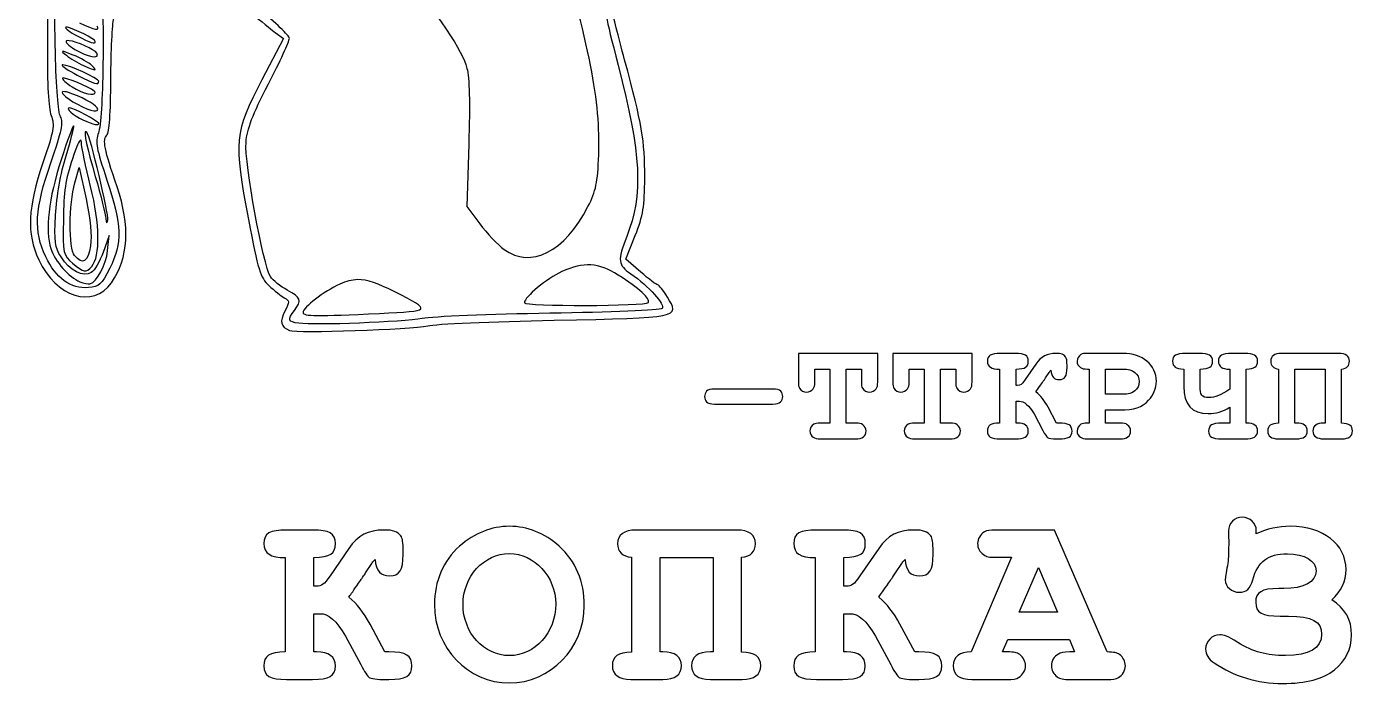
# Model space of a CAD drawing. Extents: x 3 to 90, y 5 to 114.
# Drawn here: x 4.42 to 53.87, y 5.47 to 29.95 of the extents above; entities that cross this region are included whole.
import ezdxf

# ---------------------------------------------------------------- set-up
doc = ezdxf.new("R2010")
doc.units = 0
doc.layers.add('Layer_1', color=7, linetype='CONTINUOUS')

msp = doc.modelspace()

# ---------------------------------------------------------------- linework, layer by layer
at = {"layer": 'Layer_1', "color": 7}
for points in [[(4.748547, 31.193247), (5.207951, 31.207717), (5.196582, 29.136525)], [(13.698389, 29.730287), (13.998629, 29.510145), (13.199194, 27.973289)], [(20.913452, 25.564134), (20.839038, 23.25213), (21.324279, 22.605658)], [(6.223393, 24.130113), (6.387724, 24.701653), (6.387724, 24.701653)], [(6.387724, 24.701653), (6.637838, 23.531181)], [(7.44399, 21.601067), (7.503418, 22.161756), (7.276042, 21.537506)], [(27.327013, 20.802666), (26.777177, 21.27809), (27.124443, 22.164341)], [(36.165275, 16.71496), (36.165275, 17.77047), (33.207586, 17.77047), (33.207586, 16.71496)], [(39.684225, 16.71496), (39.684225, 17.77047), (36.726536, 17.77047), (36.726536, 16.71496)], [(41.295348, 17.77047), (40.742192, 17.77047)], [(42.068641, 17.37536), (41.667885, 16.79398)], [(45.311013, 17.77047), (43.995858, 17.77047)], [(48.158276, 17.77047), (47.655921, 17.77047)], [(49.840318, 17.77047), (49.366184, 17.77047)], [(53.364912, 17.77047), (51.220023, 17.77047)], [(33.817186, 16.71496), (33.817186, 17.18909), (34.375986, 17.18909), (34.375986, 15.16838), (34.031675, 15.16838)], [(34.985586, 17.18909), (35.555675, 17.18909), (35.555675, 16.71496)], [(35.335542, 15.16839), (34.985586, 15.16839), (34.985586, 17.18909)], [(37.336136, 16.71496), (37.336136, 17.18909), (37.894936, 17.18909), (37.894936, 15.16838), (37.550625, 15.16838)], [(38.504536, 17.18909), (39.074625, 17.18909), (39.074625, 16.71496)], [(38.854492, 15.16839), (38.504536, 15.16839), (38.504536, 17.18909)], [(40.71397, 17.18345), (40.71397, 15.17403)], [(41.36873, 16.57385), (41.32357, 16.57385), (41.32357, 17.18345)], [(42.424247, 16.85612), (42.559713, 17.05932)], [(43.225754, 17.25126), (43.225752, 17.30198)], [(43.995858, 17.18915), (44.057948, 17.18915), (44.057948, 15.16844), (43.995858, 15.16844)], [(44.667547, 17.18909), (45.311013, 17.18909)], [(45.311013, 16.24647), (44.667547, 16.24647), (44.667547, 17.18909)], [(47.576898, 17.18909), (47.576898, 16.53434)], [(48.186498, 16.55692), (48.186498, 17.18909)], [(49.281518, 17.18345), (49.304098, 17.18345), (49.304098, 16.44403)], [(49.913695, 15.17403), (49.913695, 17.18909)], [(51.118423, 17.18909), (51.118423, 15.16838)], [(51.784467, 15.17403), (51.728027, 15.17403), (51.728027, 17.18345), (52.856912, 17.18345)], [(52.856912, 17.18345), (52.856912, 15.17403), (52.800462, 15.17403)], [(53.466512, 15.16838), (53.466512, 17.18909)], [(32.251214, 16.44403), (30.083748, 16.44403)], [(42.06864, 16.33683), (42.09122, 16.37633)], [(30.083748, 15.87958), (32.251214, 15.87958)], [(41.380015, 15.17403), (41.351795, 15.17403), (41.323575, 15.17403), (41.323575, 15.98683), (41.453397, 15.98683)], [(41.995264, 15.51269), (42.322642, 14.90309)], [(42.920954, 15.17408), (42.836284, 15.17408), (42.520195, 15.76674)], [(44.667547, 15.66509), (45.198125, 15.66509)], [(45.203769, 15.16845), (44.667547, 15.16845), (44.667547, 15.66509)], [(49.304098, 15.76105), (49.304095, 15.17403)], [(49.304095, 15.17403), (48.999295, 15.17403)], [(34.031675, 14.58706), (35.335542, 14.58706)], [(37.550625, 14.58706), (38.854492, 14.58706)], [(40.742192, 14.58701), (41.295348, 14.58701)], [(42.858864, 14.58706), (42.920954, 14.58706)], [(43.995858, 14.58712), (45.203769, 14.58712)], [(48.999295, 14.58701), (49.840318, 14.58701)], [(51.107134, 14.58701), (51.784467, 14.58701)], [(52.800462, 14.58701), (53.4778, 14.58701)], [(15.088435, 11.18828), (14.120413, 11.18828)], [(30.911895, 11.18828), (27.15834, 11.18828)], [(34.852765, 11.18828), (33.884743, 11.18828)], [(44.720297, 6.6445), (42.754619, 11.18827), (40.591386, 11.18827)], [(49.245698, 11.15865), (49.245698, 11.05), (49.255598, 10.65488)], [(50.282888, 11.04012), (50.282865, 11.16853)], [(16.441689, 10.49684), (15.740366, 9.47943)], [(36.206018, 10.49684), (35.504696, 9.47943)], [(14.071024, 10.161), (14.071024, 6.64451)], [(15.216844, 9.0942), (15.137824, 9.0942), (15.137824, 10.161)], [(17.063986, 9.58806), (17.301052, 9.94366)], [(18.46663, 10.27951), (18.466633, 10.36843)], [(26.98054, 10.17087), (26.98054, 6.63463)], [(28.146117, 6.64451), (28.047337, 6.64451), (28.047337, 10.161), (30.022898, 10.161)], [(30.022898, 10.161), (30.022898, 6.64451), (29.924118, 6.64451)], [(31.089695, 6.63463), (31.089695, 10.17087)], [(33.835354, 10.161), (33.835354, 6.64451)], [(34.981174, 9.0942), (34.902154, 9.0942), (34.902154, 10.161)], [(36.828313, 9.58806), (37.06538, 9.94366)], [(38.230958, 10.27951), (38.230963, 10.36843)], [(40.591386, 10.17088), (41.154419, 10.17088), (39.652997, 6.64452)], [(51.310177, 9.0053), (51.122499, 9.0053)], [(16.441689, 8.67935), (16.481199, 8.74845)], [(36.206017, 8.67935), (36.245527, 8.74845)], [(15.236602, 6.64451), (15.187212, 6.64451), (15.137822, 6.64451), (15.137822, 8.06691), (15.365011, 8.06691)], [(35.000931, 6.64451), (34.951541, 6.64451), (34.902151, 6.64451), (34.902151, 8.06691), (35.12934, 8.06691)], [(51.171888, 7.97801), (51.487977, 7.97801)], [(17.933233, 6.64453), (17.785066, 6.64453), (17.231911, 7.68169)], [(37.697562, 6.64453), (37.549395, 6.64453), (36.99624, 7.68169)], [(16.313277, 7.23717), (16.886189, 6.17037)], [(36.077606, 7.23717), (36.650517, 6.17037)], [(40.986497, 6.6445), (40.818575, 6.6445), (41.01613, 7.10875), (43.317653, 7.10876)], [(43.317653, 7.10876), (43.50533, 6.64451), (43.337408, 6.64451)], [(14.120413, 5.61722), (15.088435, 5.61722)], [(17.824577, 5.61724), (17.933233, 5.61724)], [(26.960784, 5.61722), (28.146117, 5.61722)], [(29.924118, 5.61722), (31.109451, 5.61722)], [(33.884743, 5.61722), (34.852765, 5.61722)], [(37.588906, 5.61724), (37.697562, 5.61724)], [(39.672752, 5.61723), (40.986497, 5.61723)], [(43.337408, 5.61723), (44.710419, 5.61723)]]:
    msp.add_lwpolyline(points, dxfattribs=at)
for points in [[(5.947957, 29.92769)], [(6.007902, 29.426947)], [(5.76709, 29.029038)], [(5.772257, 28.526742)], [(5.835303, 28.031683)], [(5.849255, 27.52577)], [(6.030123, 26.924256)], [(6.177401, 26.249878)], [(6.438367, 25.72123)], [(6.622851, 26.037489)], [(25.463045, 21.066733)], [(16.767969, 20.520514)], [(32.623748, 16.16181)], [(22.427254, 11.32657)], [(22.427254, 10.30916)], [(42.873153, 8.12617), (41.440875, 8.12617), (42.161952, 9.79552)]]:
    msp.add_lwpolyline(points, close=True, dxfattribs=at)
for points in [[(25.759668, 25.17191), (25.832799, 27.185439), (25.440622, 29.178331), (24.046077, 33.877321)], [(17.654736, 33.083571), (20.039246, 30.010811), (20.646137, 29.118424), (20.844722, 28.395485)], [(5.497856, 28.964958), (5.456165, 30.947968), (5.468533, 31.082593), (5.711279, 31.302285)], [(11.493355, 31.53121), (12.541105, 30.661551), (13.533421, 29.851347), (13.698389, 29.730287)], [(7.01766, 30.840814), (7.280383, 30.638464), (7.290637, 30.54365), (7.26984, 28.512791)], [(26.137422, 30.887839), (25.954685, 30.618048), (25.979631, 30.44676), (26.485723, 28.508139)], [(7.564913, 27.977938), (7.569447, 29.03965), (7.618099, 30.063593), (7.672917, 30.253251)], [(14.223938, 29.509111), (14.223938, 29.613232), (13.704847, 30.108522), (13.070003, 30.609304)], [(26.723951, 28.714329), (26.484757, 29.594299), (26.288834, 30.401765), (26.288834, 30.508535)], [(5.881295, 29.926658), (5.846547, 29.891907), (6.037546, 29.747408), (6.306075, 29.605747)], [(5.947957, 29.92769), (5.913115, 29.934923), (5.889817, 29.935183), (5.881295, 29.926658)], [(6.985103, 29.398007), (6.985103, 29.486232), (6.191853, 29.877064), (5.947957, 29.92769)], [(6.397542, 30.088405), (6.992193, 29.818364), (7.16223, 29.788058), (7.048149, 29.97265)], [(5.914368, 29.422812), (5.839549, 29.396951), (5.978401, 29.253105), (6.222876, 29.102936)], [(6.007902, 29.426947), (5.967966, 29.431236), (5.935721, 29.430188), (5.914368, 29.422812)], [(7.047115, 28.957724), (6.953509, 29.109188), (6.287451, 29.396922), (6.007902, 29.426947)], [(6.306075, 29.605747), (6.80194, 29.344167), (6.985103, 29.288276), (6.985103, 29.398007)], [(13.441557, 27.813608), (13.871953, 28.642037), (14.223938, 29.404981), (14.223938, 29.509111)], [(5.196582, 29.136525), (5.189329, 27.816505), (5.240526, 26.912781), (5.337659, 26.644171)], [(5.686475, 26.593527), (5.601348, 26.751057), (5.52397, 27.722798), (5.497856, 28.964958)], [(5.76709, 29.029038), (5.733077, 29.028096), (5.787635, 28.97987), (5.905582, 28.88331)], [(6.159314, 28.890028), (5.92342, 28.983352), (5.801103, 29.02998), (5.76709, 29.029038)], [(5.905582, 28.88331), (6.045282, 28.76895), (6.331136, 28.597672), (6.540686, 28.502972)], [(6.853328, 28.505038), (6.751048, 28.606538), (6.438714, 28.779758), (6.159314, 28.890028)], [(6.222876, 29.102936), (6.682942, 28.820355), (7.186934, 28.731495), (7.047115, 28.957724)], [(27.475841, 24.320798), (27.480209, 25.709088), (27.376786, 26.312587), (26.723951, 28.714329)], [(5.743319, 28.518992), (5.713971, 28.489642), (5.967456, 28.32155), (6.306075, 28.145372)], [(5.772257, 28.526742), (5.75838, 28.526485), (5.748378, 28.524054), (5.743319, 28.518992)], [(7.112227, 27.914893), (7.112227, 28.024301), (5.980416, 28.530616), (5.772257, 28.526742)], [(6.540686, 28.502972), (7.032532, 28.280291), (7.079362, 28.28073), (6.853328, 28.505038)], [(7.26984, 28.512791), (7.257624, 27.319821), (7.185436, 26.220634), (7.104476, 25.993563)], [(20.844722, 28.395485), (20.939742, 28.049555), (20.962962, 27.105432), (20.913452, 25.564134)], [(26.485723, 28.508139), (27.350127, 25.196969), (27.425388, 23.699776), (26.806115, 22.128167)], [(5.762439, 28.030132), (5.730391, 27.998091), (5.892683, 27.851295), (6.122624, 27.704055)], [(5.835303, 28.031683), (5.797075, 28.038742), (5.771222, 28.038919), (5.762439, 28.030132)], [(6.985103, 27.502516), (6.985103, 27.590514), (6.102895, 27.982267), (5.835303, 28.031683)], [(6.122624, 27.704055), (6.513968, 27.453513), (6.985103, 27.343277), (6.985103, 27.502516)], [(6.306075, 28.145372), (6.973189, 27.79827), (7.112227, 27.758434), (7.112227, 27.914893)], [(7.413501, 25.904682), (7.506378, 25.997571), (7.559563, 26.725588), (7.564913, 27.977938)], [(13.199194, 27.973289), (12.170691, 25.995619), (12.140034, 25.67687), (12.694316, 22.766371)], [(12.605949, 25.631311), (12.646468, 26.148021), (12.843359, 26.662197), (13.441557, 27.813608)], [(5.849255, 27.52577), (5.601901, 27.560859), (5.82715, 27.319125), (6.326229, 27.055516)], [(5.984648, 27.493213), (5.929433, 27.510274), (5.884592, 27.520757), (5.849255, 27.52577)], [(7.048149, 26.924775), (6.956916, 27.072394), (6.423165, 27.357733), (5.984648, 27.493213)], [(6.030123, 26.924256), (5.841559, 26.924256), (6.164649, 26.628537), (6.524149, 26.472088)], [(7.112227, 26.350131), (7.112227, 26.416222), (6.154677, 26.924256), (6.030123, 26.924256)], [(6.326229, 27.055516), (6.838856, 26.784765), (7.17202, 26.724342), (7.048149, 26.924775)], [(5.337659, 26.644171), (5.473716, 26.267909), (5.441036, 26.078809), (5.031217, 24.879421)], [(5.328874, 24.879421), (5.741031, 26.068469), (5.804925, 26.374349), (5.686475, 26.593527)], [(6.177401, 26.249878), (6.152528, 26.274749), (5.942559, 25.708226), (5.711279, 24.990525)], [(5.893697, 25.135736), (6.074452, 25.723786), (6.202273, 26.224978), (6.177401, 26.249878)], [(6.524149, 26.472088), (6.950476, 26.286578), (7.112227, 26.253032), (7.112227, 26.350131)], [(6.438367, 25.72123), (6.392112, 25.721333), (6.286624, 25.482589), (6.129858, 25.018947)], [(6.464722, 25.64113), (6.46269, 25.694751), (6.453785, 25.721196), (6.438367, 25.72123)], [(6.622851, 26.037489), (6.551835, 26.009753), (6.673685, 25.444915), (6.98407, 24.368857)], [(6.664709, 26.016301), (6.646661, 26.034349), (6.632997, 26.041453), (6.622851, 26.037489)], [(7.450191, 22.748284), (7.502056, 22.942605), (6.794453, 25.886552), (6.664709, 26.016301)], [(7.104476, 25.993563), (6.979497, 25.643035), (7.020468, 25.413784), (7.417635, 24.231914)], [(7.79539, 23.980766), (7.317876, 25.379568), (7.246724, 25.73788), (7.413501, 25.904682)], [(6.809403, 23.992136), (6.626552, 24.717237), (6.471612, 25.45938), (6.464722, 25.64113)], [(13.518555, 20.6342), (13.241987, 21.063222), (12.546419, 24.872132), (12.605949, 25.631311)], [(5.031217, 24.879421), (4.461823, 23.213001), (4.419407, 22.240226), (4.874638, 21.262586)], [(5.137671, 21.370073), (4.679103, 22.355024), (4.721184, 23.126281), (5.328874, 24.879421)], [(5.711279, 24.990525), (5.242563, 23.536005), (5.104783, 22.348203), (5.32629, 21.677032)], [(5.504574, 22.923468), (5.54245, 23.637478), (5.688398, 24.467825), (5.893697, 25.135736)], [(6.129858, 25.018947), (5.874055, 24.262397), (5.804579, 23.796527), (5.792928, 22.754486)], [(25.358142, 23.240761), (25.66131, 23.83433), (25.721638, 24.124769), (25.759668, 25.17191)], [(6.98407, 24.368857), (7.193187, 23.643878), (7.371371, 22.936043), (7.379911, 22.796343)], [(27.124443, 22.164341), (27.418839, 22.91585), (27.472441, 23.243907), (27.475841, 24.320798)], [(6.20789, 21.417615), (5.986619, 21.684236), (5.995949, 23.337813), (6.223393, 24.130113)], [(6.853845, 21.013507), (7.176434, 21.402196), (7.158549, 22.607587), (6.809403, 23.992136)], [(7.417635, 24.231914), (7.98244, 22.551186), (8.00369, 21.892188), (7.524605, 20.946326)], [(7.585583, 20.406309), (8.225506, 21.324678), (8.295566, 22.515578), (7.79539, 23.980766)], [(6.637838, 23.531181), (6.806536, 22.742511), (6.859876, 22.173295), (6.801652, 21.785034)], [(5.706112, 21.364905), (5.47669, 21.728236), (5.451534, 21.923607), (5.504574, 22.923468)], [(5.792928, 22.754486), (5.778529, 21.466696), (5.785256, 21.437102), (6.135026, 21.135464)], [(7.379911, 22.796343), (7.391488, 22.606883), (7.409258, 22.594924), (7.450191, 22.748284)], [(12.694316, 22.766371), (13.058046, 20.856432), (13.136244, 20.602791), (13.457576, 20.301921)], [(22.232751, 21.648094), (23.227858, 20.913923), (24.500944, 21.56247), (25.358142, 23.240761)], [(21.324279, 22.605658), (21.591273, 22.250317), (22.000238, 21.819634), (22.232751, 21.648094)], [(6.801652, 21.785034), (6.71042, 21.176654), (6.510674, 21.052787), (6.20789, 21.417615)], [(26.806115, 22.128167), (26.453825, 21.234106), (26.472758, 21.067781), (26.96166, 20.734969)], [(6.730855, 20.221823), (6.072992, 20.170613), (5.505764, 20.579453), (5.137671, 21.370073)], [(5.32629, 21.677032), (5.484831, 21.196641), (6.00343, 20.607004), (6.413562, 20.440414)], [(6.836275, 20.781996), (6.533294, 20.595275), (6.027411, 20.856077), (5.706112, 21.364905)], [(6.786666, 20.368066), (7.049379, 20.436908), (7.387801, 21.071858), (7.44399, 21.601067)], [(7.276042, 21.537506), (7.150882, 21.194175), (6.953088, 20.853995), (6.836275, 20.781996)], [(4.874638, 21.262586), (5.525891, 19.863977), (6.904256, 19.428518), (7.585583, 20.406309)], [(6.135026, 21.135464), (6.549621, 20.777903), (6.644601, 20.761377), (6.853845, 21.013507)], [(7.524605, 20.946326), (7.211392, 20.327958), (7.12949, 20.252824), (6.730855, 20.221823)], [(24.384041, 20.81817), (23.831431, 20.568314), (22.988401, 19.869486), (22.987227, 19.660618)], [(25.463045, 21.066733), (25.132581, 21.087206), (24.792951, 21.00305), (24.384041, 20.81817)], [(26.486239, 20.687945), (26.114618, 20.921186), (25.793509, 21.04626), (25.463045, 21.066733)], [(27.9616, 20.323627), (27.914909, 20.325707), (27.629286, 20.541308), (27.327013, 20.802666)], [(6.413562, 20.440414), (6.553262, 20.383714), (6.721066, 20.350868), (6.786666, 20.368066)], [(13.457576, 20.301921), (13.654571, 20.117472), (13.913749, 19.912001), (14.033252, 19.845102)], [(14.144873, 20.129322), (13.891751, 20.265633), (13.609775, 20.49269), (13.518555, 20.6342)], [(16.10341, 20.348948), (15.518896, 20.089217), (14.731917, 19.48303), (14.731917, 19.292681)], [(16.767969, 20.520514), (16.550945, 20.515648), (16.344814, 20.45622), (16.10341, 20.348948)], [(18.161165, 20.060594), (17.522264, 20.385275), (17.129675, 20.528621), (16.767969, 20.520514)], [(27.611234, 19.666301), (27.698414, 19.807361), (27.271654, 20.195005), (26.486239, 20.687945)], [(26.96166, 20.734969), (27.614464, 20.29057), (28.26064, 19.57302), (28.123864, 19.44461)], [(28.323336, 19.871973), (28.171023, 20.118424), (28.008291, 20.321627), (27.9616, 20.323627)], [(14.033252, 19.845102), (14.232073, 19.733831), (14.233938, 19.691577), (14.055989, 19.347457)], [(14.41049, 19.374847), (14.689483, 19.743708), (14.649585, 19.857513), (14.144873, 20.129322)], [(17.58704, 19.261158), (19.539336, 19.354789), (19.54237, 19.358684), (18.161165, 20.060594)], [(24.099821, 19.004843), (28.810937, 19.101053), (28.800993, 19.099114), (28.323336, 19.871973)], [(14.055989, 19.347457), (13.854098, 18.957049), (13.898948, 18.764345), (14.223938, 18.626055)], [(14.57327, 18.893739), (14.175223, 18.94646), (14.147747, 19.027468), (14.41049, 19.374847)], [(14.731917, 19.292681), (14.731917, 19.15488), (15.253993, 19.149269), (17.58704, 19.261158)], [(22.987227, 19.660618), (22.987227, 19.522577), (27.526125, 19.528591), (27.611234, 19.666301)], [(28.123864, 19.44461), (28.057644, 19.382441), (26.174824, 19.302126), (23.939624, 19.266325)], [(14.223938, 18.626055), (14.48638, 18.514385), (18.778597, 18.662231), (19.384346, 18.803823)], [(19.177124, 19.072023), (18.455244, 18.938372), (15.190131, 18.812039), (14.57327, 18.893739)], [(23.939624, 19.266325), (21.704424, 19.230586), (19.561299, 19.143122), (19.177124, 19.072023)], [(19.384346, 18.803823), (19.654558, 18.866971), (21.776467, 18.957342), (24.099821, 19.004843)], [(40.742192, 17.77047), (40.386592, 17.77047), (40.25677, 17.69707), (40.25677, 17.48261)], [(40.25677, 17.48261), (40.25677, 17.27376), (40.397881, 17.17781), (40.71397, 17.18345)], [(41.78077, 17.48261), (41.78077, 17.69709), (41.656592, 17.77047), (41.295348, 17.77047)], [(41.32357, 17.18345), (41.673526, 17.19475), (41.78077, 17.26245), (41.78077, 17.48261)], [(42.819352, 17.77047), (42.475041, 17.77047), (42.260552, 17.65758), (42.068641, 17.37536)], [(43.174952, 17.64629), (43.112862, 17.73659), (43.011263, 17.77047), (42.819352, 17.77047)], [(43.225752, 17.30198), (43.225752, 17.51647), (43.214462, 17.58421), (43.174952, 17.64629)], [(43.747502, 17.73097), (43.657192, 17.67457), (43.600747, 17.57857), (43.600747, 17.48262)], [(43.600747, 17.48262), (43.600747, 17.38662), (43.651547, 17.29635), (43.724925, 17.24555)], [(43.995858, 17.77047), (43.849102, 17.77047), (43.803947, 17.76447), (43.747502, 17.73097)], [(46.558436, 16.73189), (46.558436, 17.34149), (46.039147, 17.77047), (45.311013, 17.77047)], [(47.655921, 17.77047), (47.294676, 17.77047), (47.164854, 17.69147), (47.164854, 17.47696)], [(47.164854, 17.47696), (47.164854, 17.27941), (47.277743, 17.20038), (47.576898, 17.18909)], [(48.654987, 17.47696), (48.654987, 17.69709), (48.525165, 17.77047), (48.158276, 17.77047)], [(48.186498, 17.18909), (48.542098, 17.19509), (48.654987, 17.26809), (48.654987, 17.47696)], [(49.366184, 17.77047), (49.010584, 17.77047), (48.875118, 17.69147), (48.875118, 17.48261)], [(48.875118, 17.48261), (48.875118, 17.28505), (49.010584, 17.18345), (49.281518, 17.18345)], [(50.331384, 17.47696), (50.331384, 17.69145), (50.201562, 17.77047), (49.840318, 17.77047)], [(49.913695, 17.18909), (50.218495, 17.20039), (50.331384, 17.27379), (50.331384, 17.47696)], [(51.220023, 17.77047), (50.960378, 17.77047), (50.824912, 17.66887), (50.824912, 17.47696)], [(50.824912, 17.47696), (50.824912, 17.30763), (50.920872, 17.21167), (51.118423, 17.18909)], [(53.760023, 17.47696), (53.760023, 17.66887), (53.624556, 17.77047), (53.364912, 17.77047)], [(53.466512, 17.18909), (53.664067, 17.21169), (53.760023, 17.30763), (53.760023, 17.47696)], [(42.362157, 16.76012), (42.390377, 16.80532), (42.412957, 16.83912), (42.424247, 16.85612)], [(42.559713, 17.05932), (42.565313, 17.07062), (42.593583, 17.10452), (42.627443, 17.14402)], [(42.627443, 17.14402), (42.650023, 16.89566), (42.745976, 16.79406), (42.937887, 16.79406)], [(42.937887, 16.79406), (43.146732, 16.79406), (43.225754, 16.91824), (43.225754, 17.25126)], [(43.724925, 17.24555), (43.787015, 17.20035), (43.849102, 17.18915), (43.995858, 17.18915)], [(45.311013, 17.18909), (45.689191, 17.18909), (45.914969, 17.01412), (45.914969, 16.72061)], [(30.083748, 16.44403), (29.784592, 16.44403), (29.711214, 16.31421), (29.711214, 16.16181)], [(32.623748, 16.16181), (32.623748, 16.31421), (32.556018, 16.44403), (32.251214, 16.44403)], [(33.207586, 16.71496), (33.207586, 16.57949), (33.218876, 16.52305), (33.252746, 16.47225)], [(33.252746, 16.47225), (33.309186, 16.38195), (33.41079, 16.33114), (33.51239, 16.33114)], [(33.51239, 16.33114), (33.60835, 16.33114), (33.698657, 16.37624), (33.760746, 16.44967)], [(33.760746, 16.44967), (33.805906, 16.51177), (33.817186, 16.55692), (33.817186, 16.71496)], [(35.555675, 16.71496), (35.555675, 16.57949), (35.566965, 16.52305), (35.600835, 16.47225)], [(35.600835, 16.47225), (35.657275, 16.38195), (35.753235, 16.33114), (35.860479, 16.33114)], [(35.860479, 16.33114), (35.956439, 16.33114), (36.046746, 16.37624), (36.108835, 16.44967)], [(36.108835, 16.44967), (36.153995, 16.51177), (36.165275, 16.55692), (36.165275, 16.71496)], [(36.726536, 16.71496), (36.726536, 16.57949), (36.737826, 16.52305), (36.771696, 16.47225)], [(36.771696, 16.47225), (36.828136, 16.38195), (36.92974, 16.33114), (37.03134, 16.33114)], [(37.03134, 16.33114), (37.1273, 16.33114), (37.217607, 16.37624), (37.279696, 16.44967)], [(37.279696, 16.44967), (37.324856, 16.51177), (37.336136, 16.55692), (37.336136, 16.71496)], [(39.074625, 16.71496), (39.074625, 16.57949), (39.085915, 16.52305), (39.119785, 16.47225)], [(39.119785, 16.47225), (39.176225, 16.38195), (39.272185, 16.33114), (39.379429, 16.33114)], [(39.379429, 16.33114), (39.475389, 16.33114), (39.565696, 16.37624), (39.627785, 16.44967)], [(39.627785, 16.44967), (39.672945, 16.51177), (39.684225, 16.55692), (39.684225, 16.71496)], [(41.667885, 16.79398), (41.532419, 16.60207), (41.498552, 16.57949), (41.36873, 16.57385)], [(42.520195, 15.76674), (42.379084, 16.02074), (42.243618, 16.19572), (42.06864, 16.33683)], [(42.09122, 16.37633), (42.13073, 16.42713), (42.204108, 16.53438), (42.316997, 16.69242)], [(42.316997, 16.69242), (42.333927, 16.72632), (42.345217, 16.73762), (42.362157, 16.76012)], [(45.914969, 16.72061), (45.914969, 16.42145), (45.689191, 16.24647), (45.311013, 16.24647)], [(46.270569, 16.02634), (46.451191, 16.21825), (46.558436, 16.47789), (46.558436, 16.73189)], [(47.576898, 16.53434), (47.576898, 15.87394), (47.887343, 15.52963), (48.491298, 15.52963)], [(48.508232, 16.12229), (48.259876, 16.12229), (48.186498, 16.22389), (48.186498, 16.55692)], [(49.304098, 16.44403), (48.971076, 16.21261), (48.745298, 16.12229), (48.508232, 16.12229)], [(29.711214, 16.16181), (29.711214, 16.01505), (29.784594, 15.87958), (30.083748, 15.87958)], [(32.251214, 15.87958), (32.539081, 15.87958), (32.623748, 16.00376), (32.623748, 16.16181)], [(41.453397, 15.98683), (41.622731, 15.99813), (41.814642, 15.82878), (41.995264, 15.51269)], [(45.198125, 15.66509), (45.734347, 15.66509), (46.016569, 15.76109), (46.270569, 16.02634)], [(48.491298, 15.52963), (48.779165, 15.52963), (49.027521, 15.59733), (49.304098, 15.76105)], [(33.78332, 15.12888), (33.69301, 15.07248), (33.636564, 14.97648), (33.636564, 14.88053)], [(33.636564, 14.88053), (33.636564, 14.79023), (33.687364, 14.69426), (33.760742, 14.64346)], [(34.031675, 15.16838), (33.88492, 15.16838), (33.839764, 15.16238), (33.78332, 15.12888)], [(35.606475, 15.11199), (35.544385, 15.15709), (35.487942, 15.16839), (35.335542, 15.16839)], [(35.335542, 14.58706), (35.595186, 14.58706), (35.730653, 14.68296), (35.730653, 14.88057)], [(35.730653, 14.88057), (35.730653, 14.97087), (35.685503, 15.05554), (35.606475, 15.11199)], [(37.30227, 15.12888), (37.21196, 15.07248), (37.155514, 14.97648), (37.155514, 14.88053)], [(37.155514, 14.88053), (37.155514, 14.79023), (37.206314, 14.69426), (37.279692, 14.64346)], [(37.550625, 15.16838), (37.40387, 15.16838), (37.358714, 15.16238), (37.30227, 15.12888)], [(39.125425, 15.11199), (39.063335, 15.15709), (39.006892, 15.16839), (38.854492, 15.16839)], [(38.854492, 14.58706), (39.114136, 14.58706), (39.249603, 14.68296), (39.249603, 14.88057)], [(39.249603, 14.88057), (39.249603, 14.97087), (39.204443, 15.05554), (39.125425, 15.11199)], [(40.71397, 15.17403), (40.375303, 15.16803), (40.25677, 15.08933), (40.25677, 14.87487)], [(40.25677, 14.87487), (40.25677, 14.66603), (40.386592, 14.58701), (40.742192, 14.58701)], [(41.295348, 14.58701), (41.650948, 14.58701), (41.78077, 14.66601), (41.78077, 14.87487)], [(41.78077, 14.87487), (41.78077, 15.07243), (41.645303, 15.17403), (41.380015, 15.17403)], [(42.322642, 14.90309), (42.396022, 14.76198), (42.475042, 14.64345), (42.503264, 14.63216)], [(43.412021, 14.87492), (43.412021, 15.09506), (43.287843, 15.17408), (42.920954, 15.17408)], [(42.920954, 14.58706), (43.282198, 14.58706), (43.412021, 14.66606), (43.412021, 14.87492)], [(43.747502, 15.12894), (43.657192, 15.07254), (43.600747, 14.97654), (43.600747, 14.88059)], [(43.600747, 14.88059), (43.600747, 14.79029), (43.651547, 14.69432), (43.724925, 14.64352)], [(43.995858, 15.16844), (43.854747, 15.16844), (43.803947, 15.15714), (43.747502, 15.12894)], [(45.474702, 15.11205), (45.412612, 15.15715), (45.356169, 15.16845), (45.203769, 15.16845)], [(45.203769, 14.58712), (45.463413, 14.58712), (45.59888, 14.68302), (45.59888, 14.88063)], [(45.59888, 14.88063), (45.59888, 14.97093), (45.55372, 15.0556), (45.474702, 15.11205)], [(48.999295, 15.17403), (48.638051, 15.17403), (48.508229, 15.09503), (48.508229, 14.87487)], [(48.508229, 14.87487), (48.508229, 14.66603), (48.638051, 14.58701), (48.999295, 14.58701)], [(49.840318, 14.58701), (50.201562, 14.58701), (50.331384, 14.66601), (50.331384, 14.88052)], [(50.331384, 14.88052), (50.331384, 15.08372), (50.207206, 15.16838), (49.913695, 15.17403)], [(51.118423, 15.16838), (50.830556, 15.16238), (50.712023, 15.07808), (50.712023, 14.88052)], [(50.712023, 14.88052), (50.712023, 14.68861), (50.847489, 14.58701), (51.107134, 14.58701)], [(52.185223, 14.88052), (52.185223, 15.07243), (52.049756, 15.17403), (51.784467, 15.17403)], [(51.784467, 14.58701), (52.049756, 14.58701), (52.185223, 14.68861), (52.185223, 14.88052)], [(52.800462, 15.17403), (52.535173, 15.17403), (52.399707, 15.07243), (52.399707, 14.88052)], [(52.399707, 14.88052), (52.399707, 14.68861), (52.535173, 14.58701), (52.800462, 14.58701)], [(53.872912, 14.88052), (53.872912, 15.07807), (53.754378, 15.16274), (53.466512, 15.16838)], [(53.4778, 14.58701), (53.737445, 14.58701), (53.872912, 14.68861), (53.872912, 14.88052)], [(33.760742, 14.64346), (33.817182, 14.60396), (33.901853, 14.58706), (34.031675, 14.58706)], [(37.279692, 14.64346), (37.336132, 14.60396), (37.420803, 14.58706), (37.550625, 14.58706)], [(42.503264, 14.63216), (42.531484, 14.60396), (42.666953, 14.58706), (42.858864, 14.58706)], [(43.724925, 14.64352), (43.781365, 14.60402), (43.866036, 14.58712), (43.995858, 14.58712)], [(49.76922, 11.66242), (49.472887, 11.66242), (49.245698, 11.44511), (49.245698, 11.15865)], [(50.282865, 11.16853), (50.292765, 11.43523), (50.045798, 11.66242), (49.76922, 11.66242)], [(14.120413, 11.18828), (13.498113, 11.18828), (13.270924, 11.05987), (13.270924, 10.68452)], [(15.937924, 10.68452), (15.937924, 11.05987), (15.720613, 11.18828), (15.088435, 11.18828)], [(17.755433, 11.18828), (17.152889, 11.18828), (16.777533, 10.99073), (16.441689, 10.49684)], [(18.377733, 10.97097), (18.269077, 11.12902), (18.091277, 11.18828), (17.755433, 11.18828)], [(18.466633, 10.36843), (18.466633, 10.74378), (18.446873, 10.86232), (18.377733, 10.97097)], [(22.427254, 11.32657), (21.765443, 11.32657), (21.123388, 11.06975), (20.570232, 10.58574)], [(24.284277, 10.58574), (23.750877, 11.06975), (23.098943, 11.32657), (22.427254, 11.32657)], [(27.15834, 11.18828), (26.703962, 11.18828), (26.466895, 11.01048), (26.466895, 10.67464)], [(31.60334, 10.67464), (31.60334, 11.01048), (31.366273, 11.18828), (30.911895, 11.18828)], [(33.884743, 11.18828), (33.262443, 11.18828), (33.035254, 11.05987), (33.035254, 10.68452)], [(35.702254, 10.68452), (35.702254, 11.05987), (35.484943, 11.18828), (34.852765, 11.18828)], [(37.519763, 11.18828), (36.917218, 11.18828), (36.541863, 10.99073), (36.206018, 10.49684)], [(38.142063, 10.97097), (38.033407, 11.12902), (37.855607, 11.18828), (37.519763, 11.18828)], [(38.230963, 10.36843), (38.230963, 10.74378), (38.211203, 10.86232), (38.142063, 10.97097)], [(40.146886, 11.11917), (39.988841, 11.02037), (39.890064, 10.85247), (39.890064, 10.68455)], [(40.591386, 11.18827), (40.324686, 11.18827), (40.245664, 11.17827), (40.146886, 11.11917)], [(51.566999, 11.32657), (51.092866, 11.32657), (50.687877, 11.23767), (50.282888, 11.04012)], [(53.631455, 9.7165), (53.631455, 10.65488), (52.772088, 11.32657), (51.566999, 11.32657)], [(13.270924, 10.68452), (13.270924, 10.31904), (13.517868, 10.15112), (14.071024, 10.161)], [(15.137824, 10.161), (15.750246, 10.1807), (15.937924, 10.29928), (15.937924, 10.68452)], [(20.570232, 10.58574), (19.967688, 10.05234), (19.631843, 9.272), (19.631843, 8.41263)], [(25.222666, 8.36324), (25.222666, 9.28187), (24.906577, 10.02271), (24.284277, 10.58574)], [(26.466895, 10.67464), (26.466895, 10.37831), (26.634817, 10.21038), (26.98054, 10.17087)], [(31.089695, 10.17087), (31.435418, 10.21037), (31.60334, 10.37831), (31.60334, 10.67464)], [(33.035254, 10.68452), (33.035254, 10.31904), (33.282198, 10.15112), (33.835354, 10.161)], [(34.902154, 10.161), (35.514576, 10.1807), (35.702254, 10.29928), (35.702254, 10.68452)], [(39.890064, 10.68455), (39.890064, 10.51663), (39.969084, 10.36846), (40.117252, 10.26968)], [(49.255598, 10.65488), (49.255598, 10.23014), (49.245698, 10.12148), (49.206208, 9.85478)], [(17.301052, 9.94366), (17.310952, 9.96346), (17.360322, 10.02266), (17.419586, 10.09183)], [(17.419586, 10.09183), (17.459096, 9.65721), (17.627019, 9.47941), (17.962863, 9.47941)], [(17.962863, 9.47941), (18.328341, 9.47941), (18.46663, 9.69672), (18.46663, 10.27951)], [(20.698643, 8.41263), (20.698643, 9.4498), (21.478988, 10.30916), (22.427254, 10.30916)], [(22.427254, 10.30916), (23.365643, 10.30916), (24.155866, 9.4498), (24.155866, 8.43238)], [(37.06538, 9.94366), (37.07528, 9.96346), (37.12465, 10.02266), (37.183913, 10.09183)], [(37.183913, 10.09183), (37.223423, 9.65721), (37.391347, 9.47941), (37.727191, 9.47941)], [(37.727191, 9.47941), (38.092669, 9.47941), (38.230958, 9.69672), (38.230958, 10.27951)], [(40.117252, 10.26968), (40.216032, 10.19068), (40.324686, 10.17088), (40.591386, 10.17088)], [(50.154477, 9.33126), (50.352032, 10.03258), (50.71751, 10.29928), (51.448466, 10.29928)], [(51.448466, 10.29928), (52.090521, 10.29928), (52.515266, 10.04246), (52.515266, 9.66711)], [(15.740366, 9.47943), (15.5033, 9.14358), (15.444033, 9.10407), (15.216844, 9.0942)], [(16.87631, 9.30161), (16.90594, 9.36091), (16.9257, 9.38061), (16.95533, 9.42014)], [(16.95533, 9.42014), (17.00472, 9.49914), (17.04423, 9.55843), (17.063986, 9.58806)], [(35.504696, 9.47943), (35.267629, 9.14358), (35.208363, 9.10407), (34.981174, 9.0942)], [(36.640638, 9.30161), (36.670268, 9.36091), (36.690028, 9.38061), (36.719658, 9.42014)], [(36.719658, 9.42014), (36.769048, 9.49914), (36.808558, 9.55843), (36.828313, 9.58806)], [(49.206208, 9.85478), (49.156818, 9.60784), (49.127188, 9.38065), (49.127188, 9.33126)], [(52.515266, 9.66711), (52.515266, 9.25224), (52.05101, 9.0053), (51.310177, 9.0053)], [(53.107932, 8.59043), (53.463532, 8.9164), (53.631455, 9.272), (53.631455, 9.7165)], [(16.481199, 8.74845), (16.550339, 8.83735), (16.678754, 9.02503), (16.87631, 9.30161)], [(36.245527, 8.74845), (36.314667, 8.83735), (36.443082, 9.02503), (36.640638, 9.30161)], [(49.127188, 9.33126), (49.127188, 9.07444), (49.364255, 8.86701), (49.65071, 8.86701)], [(49.65071, 8.86701), (49.91741, 8.86701), (50.055699, 8.99542), (50.154477, 9.33126)], [(51.122499, 9.0053), (50.490321, 9.0053), (50.263132, 8.86701), (50.263132, 8.49165)], [(17.231911, 7.68169), (16.984966, 8.12619), (16.7479, 8.4324), (16.441689, 8.67935)], [(19.631843, 8.41263), (19.631843, 6.79267), (20.886321, 5.48881), (22.427254, 5.48881)], [(22.427254, 6.50622), (21.478988, 6.50622), (20.698643, 7.36558), (20.698643, 8.41263)], [(24.155866, 8.43238), (24.155866, 7.36558), (23.385399, 6.50622), (22.427254, 6.50622)], [(36.99624, 7.68169), (36.749295, 8.12619), (36.512229, 8.4324), (36.206017, 8.67935)], [(50.263132, 8.49165), (50.263132, 8.10642), (50.500199, 7.97801), (51.171888, 7.97801)], [(53.838888, 7.27668), (53.838888, 7.83972), (53.601821, 8.26446), (53.107932, 8.59043)], [(15.365011, 8.06691), (15.661344, 8.08661), (15.997188, 7.79033), (16.313277, 7.23717)], [(22.427254, 5.48881), (23.95831, 5.48881), (25.222666, 6.79267), (25.222666, 8.36324)], [(35.12934, 8.06691), (35.425673, 8.08661), (35.761517, 7.79033), (36.077606, 7.23717)], [(51.487977, 7.97801), (52.367099, 7.97801), (52.722699, 7.78045), (52.722699, 7.30632)], [(48.919755, 7.28656), (48.643177, 7.28656), (48.396232, 7.02974), (48.396232, 6.75316)], [(49.591443, 7.00011), (49.225966, 7.2273), (49.077799, 7.28656), (48.919755, 7.28656)], [(51.369444, 6.50622), (50.668121, 6.50622), (50.174232, 6.64451), (49.591443, 7.00011)], [(52.722699, 7.30632), (52.722699, 6.7828), (52.258444, 6.50622), (51.369444, 6.50622)], [(53.20671, 5.9827), (53.611699, 6.29878), (53.838888, 6.76304), (53.838888, 7.27668)], [(14.071024, 6.64451), (13.478357, 6.63451), (13.270924, 6.49634), (13.270924, 6.12098)], [(15.937924, 6.12098), (15.937924, 6.46671), (15.700857, 6.64451), (15.236602, 6.64451)], [(18.7926, 6.121), (18.7926, 6.50624), (18.575289, 6.64453), (17.933233, 6.64453)], [(26.98054, 6.63463), (26.476773, 6.62463), (26.26934, 6.47658), (26.26934, 6.13086)], [(28.84744, 6.13086), (28.84744, 6.46671), (28.610373, 6.64451), (28.146117, 6.64451)], [(29.924118, 6.64451), (29.459862, 6.64451), (29.222795, 6.46671), (29.222795, 6.13086)], [(31.800895, 6.13086), (31.800895, 6.47658), (31.593462, 6.62475), (31.089695, 6.63463)], [(33.835354, 6.64451), (33.242687, 6.63451), (33.035254, 6.49634), (33.035254, 6.12098)], [(35.702254, 6.12098), (35.702254, 6.46671), (35.465187, 6.64451), (35.000931, 6.64451)], [(38.556929, 6.121), (38.556929, 6.50624), (38.339617, 6.64453), (37.697562, 6.64453)], [(39.652997, 6.64452), (39.218375, 6.64452), (38.981308, 6.46672), (38.981308, 6.13087)], [(41.46063, 6.5457), (41.351975, 6.6247), (41.263075, 6.6445), (40.986497, 6.6445)], [(41.677941, 6.13083), (41.677941, 6.28888), (41.598921, 6.44692), (41.46063, 6.5457)], [(42.902786, 6.56551), (42.744741, 6.47661), (42.645964, 6.30869), (42.645964, 6.13089)], [(43.337408, 6.64451), (43.080586, 6.64451), (43.001564, 6.62471), (42.902786, 6.56551)], [(45.184553, 6.5457), (45.075897, 6.6148), (44.986997, 6.6346), (44.720297, 6.6445)], [(45.401864, 6.13083), (45.401864, 6.28888), (45.322844, 6.44692), (45.184553, 6.5457)], [(48.396232, 6.75316), (48.396232, 6.54573), (48.495012, 6.37781), (48.712321, 6.23952)], [(13.270924, 6.12098), (13.270924, 5.75551), (13.498113, 5.61722), (14.120413, 5.61722)], [(15.088435, 5.61722), (15.710735, 5.61722), (15.937924, 5.75551), (15.937924, 6.12098)], [(16.886189, 6.17037), (17.0146, 5.92343), (17.152889, 5.716), (17.202277, 5.69624)], [(17.933233, 5.61724), (18.565411, 5.61724), (18.7926, 5.75553), (18.7926, 6.121)], [(26.26934, 6.13086), (26.26934, 5.79502), (26.506406, 5.61722), (26.960784, 5.61722)], [(28.146117, 5.61722), (28.610373, 5.61722), (28.84744, 5.79502), (28.84744, 6.13086)], [(29.222795, 6.13086), (29.222795, 5.79502), (29.459862, 5.61722), (29.924118, 5.61722)], [(31.109451, 5.61722), (31.563829, 5.61722), (31.800895, 5.79502), (31.800895, 6.13086)], [(33.035254, 6.12098), (33.035254, 5.75551), (33.262443, 5.61722), (33.884743, 5.61722)], [(34.852765, 5.61722), (35.475065, 5.61722), (35.702254, 5.75551), (35.702254, 6.12098)], [(36.650517, 6.17037), (36.778929, 5.92343), (36.917217, 5.716), (36.966606, 5.69624)], [(37.697562, 5.61724), (38.32974, 5.61724), (38.556929, 5.75553), (38.556929, 6.121)], [(38.981308, 6.13087), (38.981308, 5.78515), (39.208497, 5.61723), (39.672752, 5.61723)], [(41.421119, 5.68633), (41.579164, 5.78513), (41.677941, 5.95303), (41.677941, 6.13083)], [(42.645964, 6.13089), (42.645964, 5.96297), (42.724984, 5.8148), (42.863275, 5.71603)], [(45.145041, 5.68633), (45.303086, 5.77523), (45.401864, 5.95303), (45.401864, 6.13083)], [(48.712321, 6.23952), (49.47291, 5.72587), (50.322399, 5.46905), (51.260788, 5.46905)], [(51.260788, 5.46905), (52.159666, 5.46905), (52.752332, 5.6271), (53.20671, 5.9827)], [(17.202277, 5.69624), (17.251667, 5.64684), (17.488733, 5.61724), (17.824577, 5.61724)], [(36.966606, 5.69624), (37.015996, 5.64684), (37.253062, 5.61724), (37.588906, 5.61724)], [(40.986497, 5.61723), (41.19393, 5.61723), (41.342097, 5.63703), (41.421119, 5.68633)], [(42.863275, 5.71603), (42.962055, 5.64683), (43.100341, 5.61723), (43.337408, 5.61723)], [(44.710419, 5.61723), (44.917853, 5.61723), (45.066019, 5.63703), (45.145041, 5.68633)]]:
    msp.add_open_spline(points, degree=3, dxfattribs=at)

doc.saveas('drawing.dxf')
